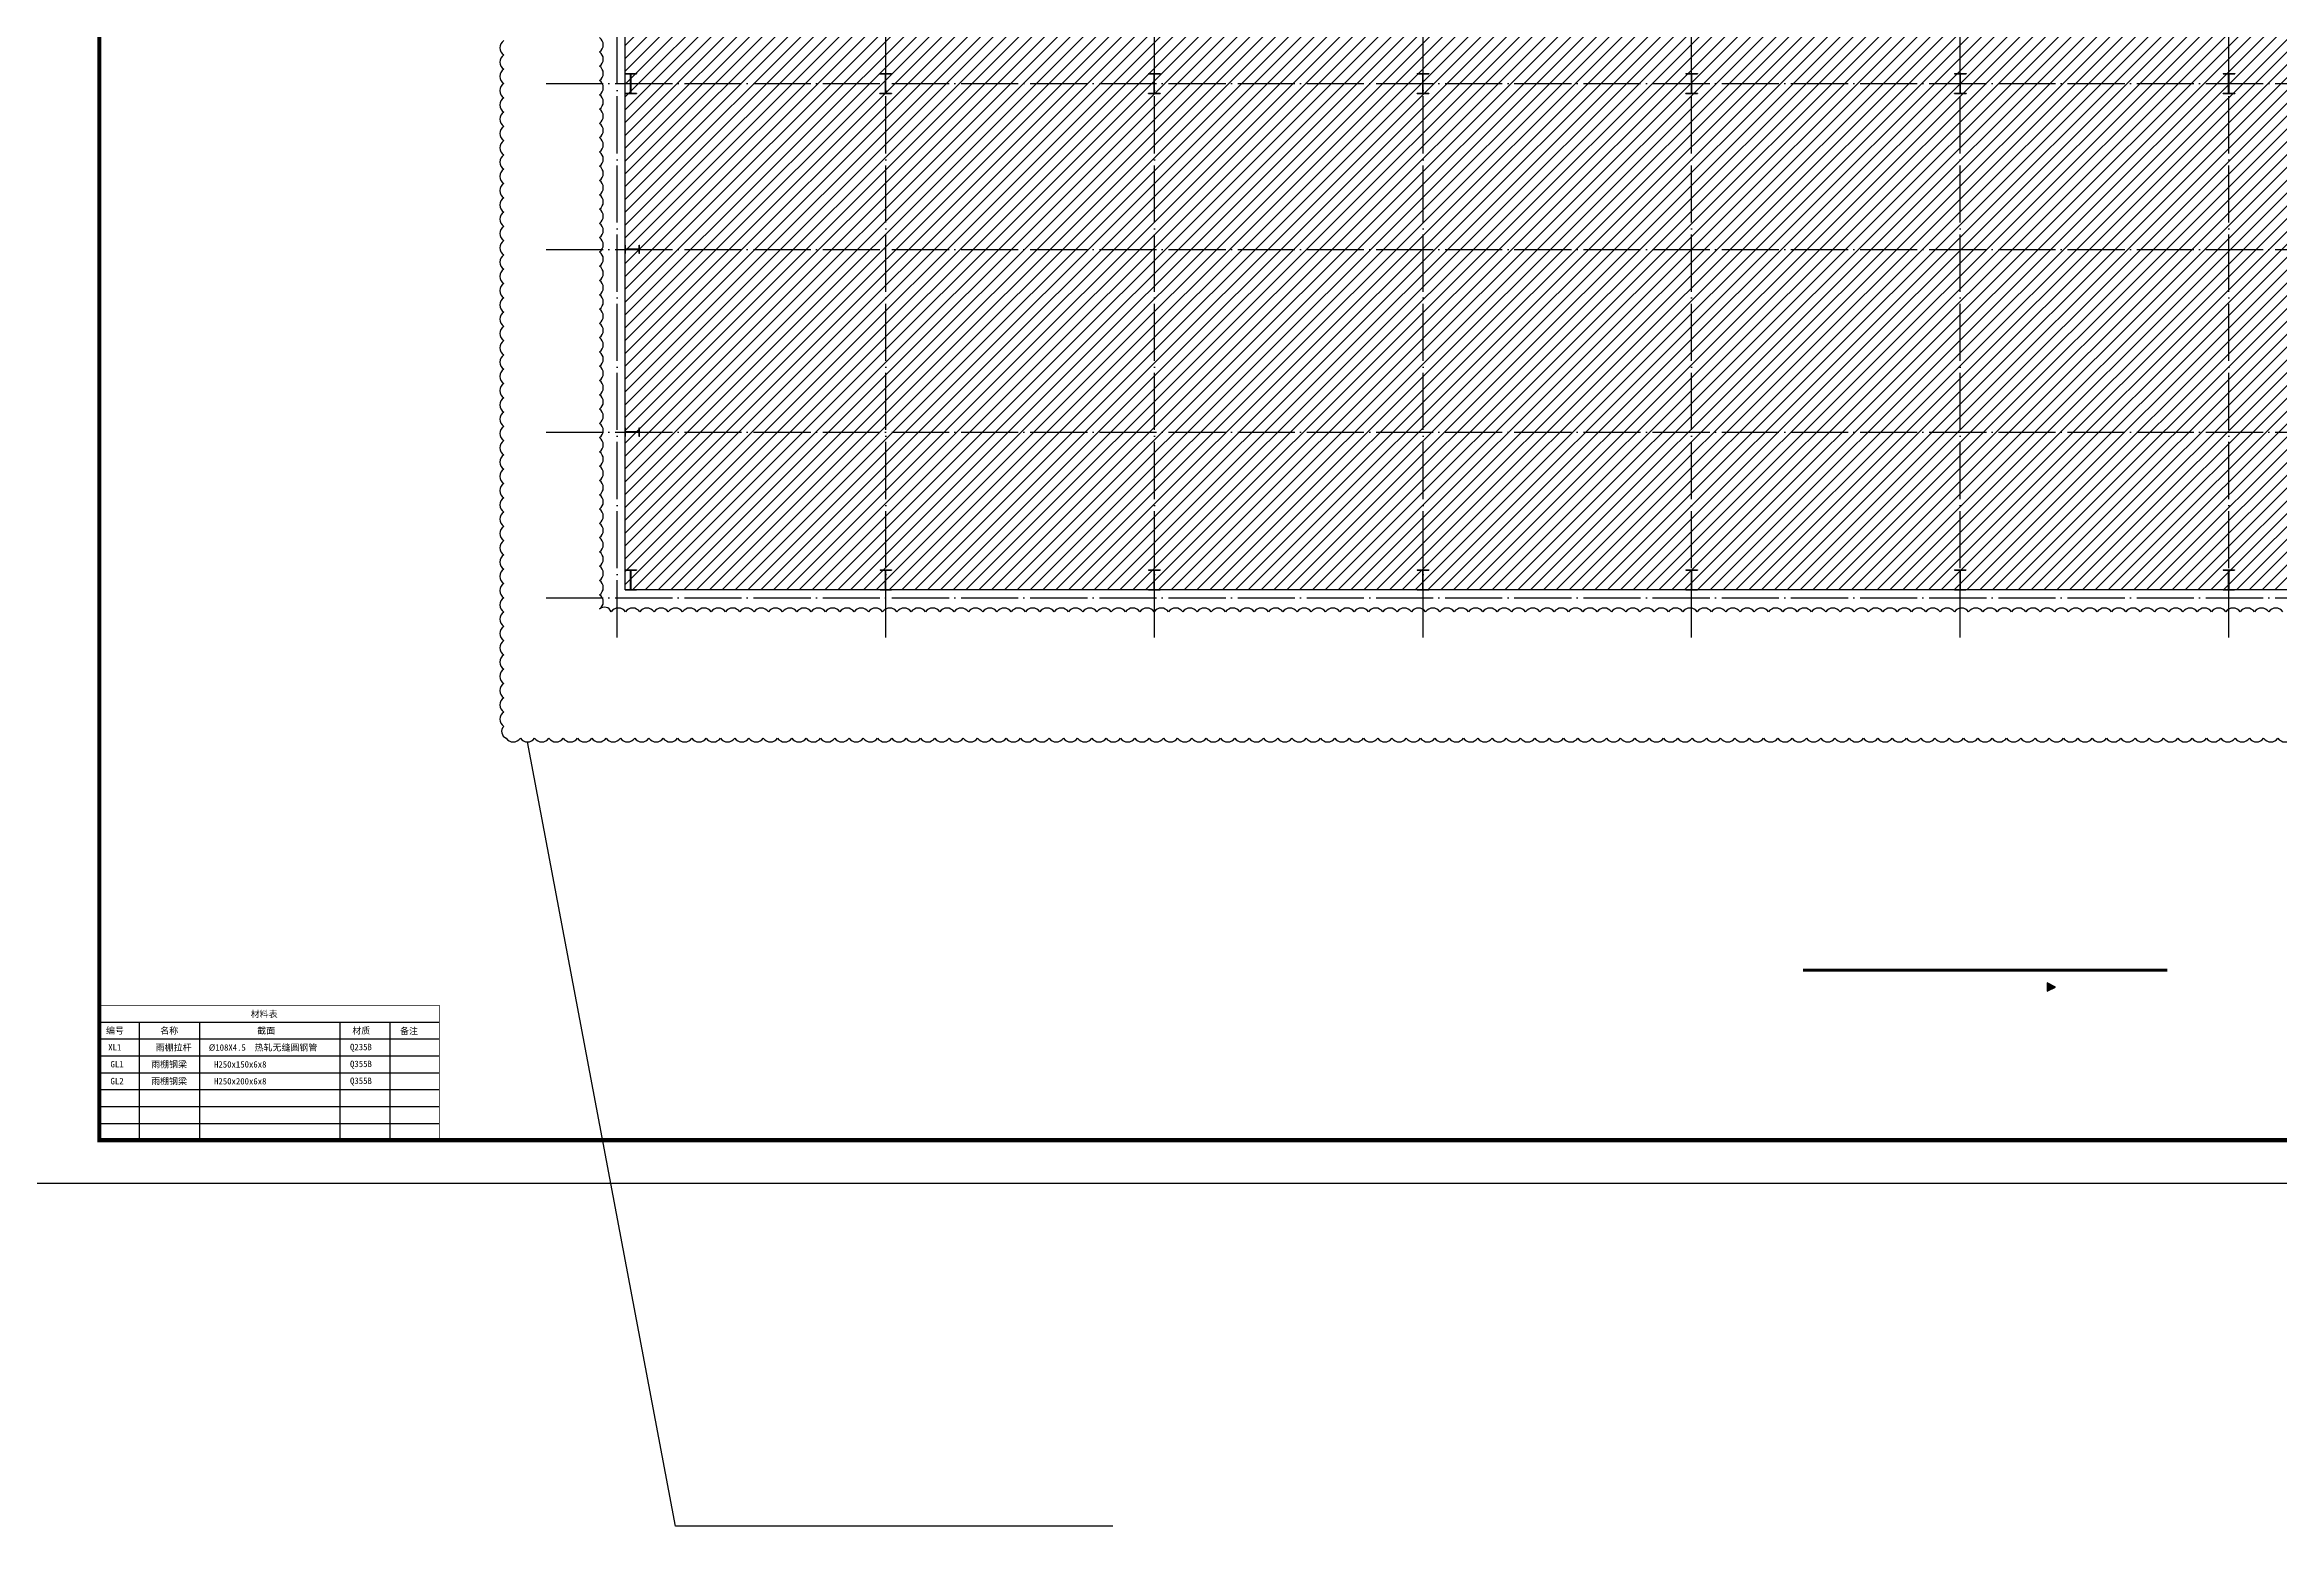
# Model space of a CAD drawing. Extents: x 95752 to 843522, y -411933 to 75567.
# Drawn here: x 447410 to 525603, y -203747 to -151887 of the extents above; entities that cross this region are included whole.
import ezdxf

# ---------------------------------------------------------------- set-up
doc = ezdxf.new("R2010")
doc.units = 0
doc.header["$LTSCALE"] = 1000
doc.header["$MEASUREMENT"] = 0
doc.linetypes.add('DOTE', pattern=[2.42, 2, -0.2, 0.02, -0.2])
for name, color, linetype in [('C-粗线', 51, 'Continuous'), ('DIM_SYMB', 3, 'Continuous'), ('DOTE', 1, 'Continuous'), ('PUB_TAB', 7, 'Continuous'), ('PUB_TITLE', 4, 'Continuous'), ('修改说明', 190, 'Continuous')]:
    doc.layers.add(name, color=color, linetype=linetype)
doc.styles.add('图框', font='SimSun.ttf')

# ---------------------------------------------------------------- blocks, each defined once
blk = doc.blocks.new('钢柱模板')
at = {"layer": 'C-粗线', "color": 6}
for p, q in [((-219552, -238633), (-219552, -238645)), ((-219552, -238633), (-219152, -238633)), ((-219552, -238633), (-219552, -238645)), ((-219552, -238633), (-219152, -238633)), ((-219552, -238645), (-219152, -238645)), ((-219552, -238645), (-219152, -238645)), ((-219361, -238653), (-219369, -238645)), ((-219361, -238653), (-219369, -238645)), ((-219361, -239321), (-219361, -238645)), ((-219361, -239321), (-219361, -238645)), ((-219343, -238653), (-219335, -238645)), ((-219343, -239321), (-219343, -238645)), ((-219343, -238653), (-219335, -238645)), ((-219343, -239321), (-219343, -238645)), ((-219152, -238633), (-219152, -238645)), ((-219152, -238633), (-219152, -238645)), ((-210637, -238633), (-210637, -238645)), ((-210637, -238633), (-210227, -238633)), ((-210637, -238633), (-210637, -238645)), ((-210637, -238633), (-210227, -238633)), ((-210637, -238645), (-210227, -238645)), ((-210637, -238645), (-210227, -238645)), ((-210441, -238653), (-210449, -238645)), ((-210441, -238653), (-210449, -238645)), ((-210441, -239321), (-210441, -238645)), ((-210441, -239321), (-210441, -238645)), ((-210423, -238653), (-210415, -238645)), ((-210423, -239321), (-210423, -238645)), ((-210423, -238653), (-210415, -238645)), ((-210423, -239321), (-210423, -238645)), ((-210227, -238633), (-210227, -238645)), ((-210227, -238633), (-210227, -238645)), ((-201237, -238633), (-201237, -238645)), ((-201237, -238633), (-200827, -238633)), ((-201237, -238633), (-201237, -238645)), ((-201237, -238633), (-200827, -238633)), ((-201237, -238645), (-200827, -238645)), ((-201237, -238645), (-200827, -238645)), ((-201041, -238653), (-201049, -238645)), ((-201041, -238653), (-201049, -238645)), ((-201041, -239321), (-201041, -238645)), ((-201041, -239321), (-201041, -238645)), ((-201023, -238653), (-201015, -238645)), ((-201023, -239321), (-201023, -238645)), ((-201023, -238653), (-201015, -238645)), ((-201023, -239321), (-201023, -238645)), ((-200827, -238633), (-200827, -238645)), ((-200827, -238633), (-200827, -238645)), ((-191837, -238633), (-191837, -238645)), ((-191837, -238633), (-191427, -238633)), ((-191837, -238633), (-191837, -238645)), ((-191837, -238633), (-191427, -238633)), ((-191837, -238645), (-191427, -238645)), ((-191837, -238645), (-191427, -238645)), ((-191641, -238653), (-191649, -238645)), ((-191641, -238653), (-191649, -238645)), ((-191641, -239321), (-191641, -238645)), ((-191641, -239321), (-191641, -238645)), ((-191623, -238653), (-191615, -238645)), ((-191623, -239321), (-191623, -238645)), ((-191623, -238653), (-191615, -238645)), ((-191623, -239321), (-191623, -238645)), ((-191427, -238633), (-191427, -238645)), ((-191427, -238633), (-191427, -238645)), ((-182437, -238633), (-182437, -238645)), ((-182437, -238633), (-182027, -238633)), ((-182437, -238633), (-182437, -238645)), ((-182437, -238633), (-182027, -238633)), ((-182437, -238645), (-182027, -238645)), ((-182437, -238645), (-182027, -238645)), ((-182241, -238653), (-182249, -238645)), ((-182241, -238653), (-182249, -238645)), ((-182241, -239321), (-182241, -238645)), ((-182241, -239321), (-182241, -238645)), ((-182223, -238653), (-182215, -238645)), ((-182223, -239321), (-182223, -238645)), ((-182223, -238653), (-182215, -238645)), ((-182223, -239321), (-182223, -238645)), ((-182027, -238633), (-182027, -238645)), ((-182027, -238633), (-182027, -238645)), ((-173037, -238633), (-173037, -238645)), ((-173037, -238633), (-172627, -238633)), ((-173037, -238633), (-173037, -238645)), ((-173037, -238633), (-172627, -238633)), ((-173037, -238645), (-172627, -238645)), ((-173037, -238645), (-172627, -238645)), ((-172841, -238653), (-172849, -238645)), ((-172841, -238653), (-172849, -238645)), ((-172841, -239321), (-172841, -238645)), ((-172841, -239321), (-172841, -238645)), ((-172823, -238653), (-172815, -238645)), ((-172823, -239321), (-172823, -238645)), ((-172823, -238653), (-172815, -238645)), ((-172823, -239321), (-172823, -238645)), ((-172627, -238633), (-172627, -238645)), ((-172627, -238633), (-172627, -238645)), ((-163637, -238633), (-163637, -238645)), ((-163637, -238633), (-163227, -238633)), ((-163637, -238633), (-163637, -238645)), ((-163637, -238633), (-163227, -238633)), ((-163637, -238645), (-163227, -238645)), ((-163637, -238645), (-163227, -238645)), ((-163441, -238653), (-163449, -238645)), ((-163441, -238653), (-163449, -238645)), ((-163441, -239321), (-163441, -238645)), ((-163441, -239321), (-163441, -238645)), ((-163423, -238653), (-163415, -238645)), ((-163423, -239321), (-163423, -238645)), ((-163423, -238653), (-163415, -238645)), ((-163423, -239321), (-163423, -238645)), ((-163227, -238633), (-163227, -238645)), ((-163227, -238633), (-163227, -238645)), ((-219552, -239333), (-219552, -239321)), ((-219552, -239321), (-219152, -239321)), ((-219552, -239333), (-219552, -239321)), ((-219552, -239321), (-219152, -239321)), ((-219552, -239333), (-219152, -239333)), ((-219552, -239333), (-219152, -239333)), ((-219361, -239313), (-219369, -239321)), ((-219361, -239313), (-219369, -239321)), ((-219343, -239313), (-219335, -239321)), ((-219343, -239313), (-219335, -239321)), ((-219152, -239321), (-219152, -239333)), ((-219152, -239321), (-219152, -239333)), ((-210637, -239333), (-210637, -239321)), ((-210637, -239321), (-210227, -239321)), ((-210637, -239333), (-210637, -239321)), ((-210637, -239321), (-210227, -239321)), ((-210637, -239333), (-210227, -239333)), ((-210637, -239333), (-210227, -239333)), ((-210441, -239313), (-210449, -239321)), ((-210441, -239313), (-210449, -239321)), ((-210423, -239313), (-210415, -239321)), ((-210423, -239313), (-210415, -239321)), ((-210227, -239321), (-210227, -239333)), ((-210227, -239321), (-210227, -239333)), ((-201237, -239333), (-201237, -239321)), ((-201237, -239321), (-200827, -239321)), ((-201237, -239333), (-201237, -239321)), ((-201237, -239321), (-200827, -239321)), ((-201237, -239333), (-200827, -239333)), ((-201237, -239333), (-200827, -239333)), ((-201041, -239313), (-201049, -239321)), ((-201041, -239313), (-201049, -239321)), ((-201023, -239313), (-201015, -239321)), ((-201023, -239313), (-201015, -239321)), ((-200827, -239321), (-200827, -239333)), ((-200827, -239321), (-200827, -239333)), ((-191837, -239333), (-191837, -239321)), ((-191837, -239321), (-191427, -239321)), ((-191837, -239333), (-191837, -239321)), ((-191837, -239321), (-191427, -239321)), ((-191837, -239333), (-191427, -239333)), ((-191837, -239333), (-191427, -239333)), ((-191641, -239313), (-191649, -239321)), ((-191641, -239313), (-191649, -239321)), ((-191623, -239313), (-191615, -239321)), ((-191623, -239313), (-191615, -239321)), ((-191427, -239321), (-191427, -239333)), ((-191427, -239321), (-191427, -239333)), ((-182437, -239333), (-182437, -239321)), ((-182437, -239321), (-182027, -239321)), ((-182437, -239333), (-182437, -239321)), ((-182437, -239321), (-182027, -239321)), ((-182437, -239333), (-182027, -239333)), ((-182437, -239333), (-182027, -239333)), ((-182241, -239313), (-182249, -239321)), ((-182241, -239313), (-182249, -239321)), ((-182223, -239313), (-182215, -239321)), ((-182223, -239313), (-182215, -239321)), ((-182027, -239321), (-182027, -239333)), ((-182027, -239321), (-182027, -239333)), ((-173037, -239333), (-173037, -239321)), ((-173037, -239321), (-172627, -239321)), ((-173037, -239333), (-173037, -239321)), ((-173037, -239321), (-172627, -239321)), ((-173037, -239333), (-172627, -239333)), ((-173037, -239333), (-172627, -239333)), ((-172841, -239313), (-172849, -239321)), ((-172841, -239313), (-172849, -239321)), ((-172823, -239313), (-172815, -239321)), ((-172823, -239313), (-172815, -239321)), ((-172627, -239321), (-172627, -239333)), ((-172627, -239321), (-172627, -239333)), ((-163637, -239333), (-163637, -239321)), ((-163637, -239321), (-163227, -239321)), ((-163637, -239333), (-163637, -239321)), ((-163637, -239321), (-163227, -239321)), ((-163637, -239333), (-163227, -239333)), ((-163637, -239333), (-163227, -239333)), ((-163441, -239313), (-163449, -239321)), ((-163441, -239313), (-163449, -239321)), ((-163423, -239313), (-163415, -239321)), ((-163423, -239313), (-163415, -239321)), ((-163227, -239321), (-163227, -239333)), ((-163227, -239321), (-163227, -239333)), ((-219552, -244633), (-219540, -244633)), ((-219552, -244933), (-219552, -244633)), ((-219552, -244633), (-219540, -244633)), ((-219552, -244933), (-219552, -244633)), ((-219552, -244633), (-219540, -244633)), ((-219552, -244933), (-219552, -244633)), ((-219552, -244633), (-219540, -244633)), ((-219552, -244933), (-219552, -244633)), ((-219540, -244933), (-219540, -244633)), ((-219540, -244933), (-219540, -244633)), ((-219540, -244933), (-219540, -244633)), ((-219540, -244933), (-219540, -244633)), ((-219064, -244633), (-219052, -244633)), ((-219064, -244933), (-219064, -244633)), ((-219064, -244633), (-219052, -244633)), ((-219064, -244933), (-219064, -244633)), ((-219064, -244633), (-219052, -244633)), ((-219064, -244933), (-219064, -244633)), ((-219064, -244633), (-219052, -244633)), ((-219064, -244933), (-219064, -244633)), ((-219052, -244933), (-219052, -244633)), ((-219052, -244933), (-219052, -244633)), ((-219052, -244933), (-219052, -244633)), ((-219052, -244933), (-219052, -244633)), ((-219552, -244933), (-219540, -244933)), ((-219552, -244933), (-219540, -244933)), ((-219552, -244933), (-219540, -244933)), ((-219552, -244933), (-219540, -244933)), ((-219532, -244774), (-219540, -244766)), ((-219532, -244774), (-219540, -244766)), ((-219532, -244774), (-219540, -244766)), ((-219532, -244774), (-219540, -244766)), ((-219064, -244774), (-219540, -244774)), ((-219064, -244774), (-219540, -244774)), ((-219064, -244774), (-219540, -244774)), ((-219064, -244774), (-219540, -244774)), ((-219532, -244792), (-219540, -244800)), ((-219064, -244792), (-219540, -244792)), ((-219532, -244792), (-219540, -244800)), ((-219064, -244792), (-219540, -244792)), ((-219532, -244792), (-219540, -244800)), ((-219064, -244792), (-219540, -244792)), ((-219532, -244792), (-219540, -244800)), ((-219064, -244792), (-219540, -244792)), ((-219072, -244774), (-219064, -244766)), ((-219072, -244774), (-219064, -244766)), ((-219072, -244774), (-219064, -244766)), ((-219072, -244774), (-219064, -244766)), ((-219072, -244792), (-219064, -244800)), ((-219072, -244792), (-219064, -244800)), ((-219072, -244792), (-219064, -244800)), ((-219072, -244792), (-219064, -244800)), ((-219052, -244933), (-219064, -244933)), ((-219052, -244933), (-219064, -244933)), ((-219052, -244933), (-219064, -244933)), ((-219052, -244933), (-219064, -244933)), ((-219552, -251033), (-219540, -251033)), ((-219552, -251333), (-219552, -251033)), ((-219552, -251033), (-219540, -251033)), ((-219552, -251333), (-219552, -251033)), ((-219552, -251033), (-219540, -251033)), ((-219552, -251333), (-219552, -251033)), ((-219552, -251033), (-219540, -251033)), ((-219552, -251333), (-219552, -251033)), ((-219552, -251333), (-219540, -251333)), ((-219552, -251333), (-219540, -251333)), ((-219552, -251333), (-219540, -251333)), ((-219552, -251333), (-219540, -251333)), ((-219540, -251333), (-219540, -251033)), ((-219540, -251333), (-219540, -251033)), ((-219540, -251333), (-219540, -251033)), ((-219540, -251333), (-219540, -251033)), ((-219532, -251174), (-219540, -251166)), ((-219532, -251174), (-219540, -251166)), ((-219532, -251174), (-219540, -251166)), ((-219532, -251174), (-219540, -251166)), ((-219064, -251174), (-219540, -251174)), ((-219064, -251174), (-219540, -251174)), ((-219064, -251174), (-219540, -251174)), ((-219064, -251174), (-219540, -251174)), ((-219532, -251192), (-219540, -251200)), ((-219064, -251192), (-219540, -251192)), ((-219532, -251192), (-219540, -251200)), ((-219064, -251192), (-219540, -251192)), ((-219532, -251192), (-219540, -251200)), ((-219064, -251192), (-219540, -251192)), ((-219532, -251192), (-219540, -251200)), ((-219064, -251192), (-219540, -251192)), ((-219072, -251174), (-219064, -251166)), ((-219072, -251174), (-219064, -251166)), ((-219072, -251174), (-219064, -251166)), ((-219072, -251174), (-219064, -251166)), ((-219072, -251192), (-219064, -251200)), ((-219072, -251192), (-219064, -251200)), ((-219072, -251192), (-219064, -251200)), ((-219072, -251192), (-219064, -251200)), ((-219064, -251033), (-219052, -251033)), ((-219064, -251333), (-219064, -251033)), ((-219064, -251033), (-219052, -251033)), ((-219064, -251333), (-219064, -251033)), ((-219064, -251033), (-219052, -251033)), ((-219064, -251333), (-219064, -251033)), ((-219064, -251033), (-219052, -251033)), ((-219064, -251333), (-219064, -251033)), ((-219052, -251333), (-219064, -251333)), ((-219052, -251333), (-219064, -251333)), ((-219052, -251333), (-219064, -251333)), ((-219052, -251333), (-219064, -251333)), ((-219052, -251333), (-219052, -251033)), ((-219052, -251333), (-219052, -251033)), ((-219052, -251333), (-219052, -251033)), ((-219052, -251333), (-219052, -251033)), ((-219552, -256003), (-219552, -256015)), ((-219552, -256003), (-219152, -256003)), ((-219552, -256003), (-219552, -256015)), ((-219552, -256003), (-219152, -256003)), ((-219552, -256015), (-219152, -256015)), ((-219552, -256015), (-219152, -256015)), ((-219361, -256023), (-219369, -256015)), ((-219361, -256023), (-219369, -256015)), ((-219361, -256691), (-219361, -256015)), ((-219361, -256691), (-219361, -256015)), ((-219343, -256023), (-219335, -256015)), ((-219343, -256691), (-219343, -256015)), ((-219343, -256023), (-219335, -256015)), ((-219343, -256691), (-219343, -256015)), ((-219152, -256003), (-219152, -256015)), ((-219152, -256003), (-219152, -256015)), ((-210632, -256003), (-210632, -256015)), ((-210632, -256003), (-210232, -256003)), ((-210632, -256003), (-210632, -256015)), ((-210632, -256003), (-210232, -256003)), ((-210632, -256015), (-210232, -256015)), ((-210632, -256015), (-210232, -256015)), ((-210441, -256023), (-210449, -256015)), ((-210441, -256023), (-210449, -256015)), ((-210441, -256691), (-210441, -256015)), ((-210441, -256691), (-210441, -256015)), ((-210423, -256023), (-210415, -256015)), ((-210423, -256691), (-210423, -256015)), ((-210423, -256023), (-210415, -256015)), ((-210423, -256691), (-210423, -256015)), ((-210232, -256003), (-210232, -256015)), ((-210232, -256003), (-210232, -256015)), ((-201232, -256003), (-201232, -256015)), ((-201232, -256003), (-200832, -256003)), ((-201232, -256003), (-201232, -256015)), ((-201232, -256003), (-200832, -256003)), ((-201232, -256015), (-200832, -256015)), ((-201232, -256015), (-200832, -256015)), ((-201041, -256023), (-201049, -256015)), ((-201041, -256023), (-201049, -256015)), ((-201041, -256691), (-201041, -256015)), ((-201041, -256691), (-201041, -256015)), ((-201023, -256023), (-201015, -256015)), ((-201023, -256691), (-201023, -256015)), ((-201023, -256023), (-201015, -256015)), ((-201023, -256691), (-201023, -256015)), ((-200832, -256003), (-200832, -256015)), ((-200832, -256003), (-200832, -256015)), ((-191832, -256003), (-191832, -256015)), ((-191832, -256003), (-191432, -256003)), ((-191832, -256003), (-191832, -256015)), ((-191832, -256003), (-191432, -256003)), ((-191832, -256015), (-191432, -256015)), ((-191832, -256015), (-191432, -256015)), ((-191641, -256023), (-191649, -256015)), ((-191641, -256023), (-191649, -256015)), ((-191641, -256691), (-191641, -256015)), ((-191641, -256691), (-191641, -256015)), ((-191623, -256023), (-191615, -256015)), ((-191623, -256691), (-191623, -256015)), ((-191623, -256023), (-191615, -256015)), ((-191623, -256691), (-191623, -256015)), ((-191432, -256003), (-191432, -256015)), ((-191432, -256003), (-191432, -256015)), ((-182432, -256003), (-182432, -256015)), ((-182432, -256003), (-182032, -256003)), ((-182432, -256003), (-182432, -256015)), ((-182432, -256003), (-182032, -256003)), ((-182432, -256015), (-182032, -256015)), ((-182432, -256015), (-182032, -256015)), ((-182241, -256023), (-182249, -256015)), ((-182241, -256023), (-182249, -256015)), ((-182241, -256691), (-182241, -256015)), ((-182241, -256691), (-182241, -256015)), ((-182223, -256023), (-182215, -256015)), ((-182223, -256691), (-182223, -256015)), ((-182223, -256023), (-182215, -256015)), ((-182223, -256691), (-182223, -256015)), ((-182032, -256003), (-182032, -256015)), ((-182032, -256003), (-182032, -256015)), ((-173032, -256003), (-173032, -256015)), ((-173032, -256003), (-172632, -256003)), ((-173032, -256003), (-173032, -256015)), ((-173032, -256003), (-172632, -256003)), ((-173032, -256015), (-172632, -256015)), ((-173032, -256015), (-172632, -256015)), ((-172841, -256023), (-172849, -256015)), ((-172841, -256023), (-172849, -256015)), ((-172841, -256691), (-172841, -256015)), ((-172841, -256691), (-172841, -256015)), ((-172823, -256023), (-172815, -256015)), ((-172823, -256691), (-172823, -256015)), ((-172823, -256023), (-172815, -256015)), ((-172823, -256691), (-172823, -256015)), ((-172632, -256003), (-172632, -256015)), ((-172632, -256003), (-172632, -256015)), ((-163632, -256003), (-163632, -256015)), ((-163632, -256003), (-163232, -256003)), ((-163632, -256003), (-163632, -256015)), ((-163632, -256003), (-163232, -256003)), ((-163632, -256015), (-163232, -256015)), ((-163632, -256015), (-163232, -256015)), ((-163441, -256023), (-163449, -256015)), ((-163441, -256023), (-163449, -256015)), ((-163441, -256691), (-163441, -256015)), ((-163441, -256691), (-163441, -256015)), ((-163423, -256023), (-163415, -256015)), ((-163423, -256691), (-163423, -256015)), ((-163423, -256023), (-163415, -256015)), ((-163423, -256691), (-163423, -256015)), ((-163232, -256003), (-163232, -256015)), ((-163232, -256003), (-163232, -256015)), ((-219552, -256703), (-219552, -256691)), ((-219552, -256691), (-219152, -256691)), ((-219552, -256703), (-219552, -256691)), ((-219552, -256691), (-219152, -256691)), ((-219552, -256703), (-219152, -256703)), ((-219552, -256703), (-219152, -256703)), ((-219361, -256683), (-219369, -256691)), ((-219361, -256683), (-219369, -256691)), ((-219343, -256683), (-219335, -256691)), ((-219343, -256683), (-219335, -256691)), ((-219152, -256691), (-219152, -256703)), ((-219152, -256691), (-219152, -256703)), ((-210632, -256703), (-210632, -256691)), ((-210632, -256691), (-210232, -256691)), ((-210632, -256703), (-210632, -256691)), ((-210632, -256691), (-210232, -256691)), ((-210632, -256703), (-210232, -256703)), ((-210632, -256703), (-210232, -256703)), ((-210441, -256683), (-210449, -256691)), ((-210441, -256683), (-210449, -256691)), ((-210423, -256683), (-210415, -256691)), ((-210423, -256683), (-210415, -256691)), ((-210232, -256691), (-210232, -256703)), ((-210232, -256691), (-210232, -256703)), ((-201232, -256703), (-201232, -256691)), ((-201232, -256691), (-200832, -256691)), ((-201232, -256703), (-201232, -256691)), ((-201232, -256691), (-200832, -256691)), ((-201232, -256703), (-200832, -256703)), ((-201232, -256703), (-200832, -256703)), ((-201041, -256683), (-201049, -256691)), ((-201041, -256683), (-201049, -256691)), ((-201023, -256683), (-201015, -256691)), ((-201023, -256683), (-201015, -256691)), ((-200832, -256691), (-200832, -256703)), ((-200832, -256691), (-200832, -256703)), ((-191832, -256703), (-191832, -256691)), ((-191832, -256691), (-191432, -256691)), ((-191832, -256703), (-191832, -256691)), ((-191832, -256691), (-191432, -256691)), ((-191832, -256703), (-191432, -256703)), ((-191832, -256703), (-191432, -256703)), ((-191641, -256683), (-191649, -256691)), ((-191641, -256683), (-191649, -256691)), ((-191623, -256683), (-191615, -256691)), ((-191623, -256683), (-191615, -256691)), ((-191432, -256691), (-191432, -256703)), ((-191432, -256691), (-191432, -256703)), ((-182432, -256703), (-182432, -256691)), ((-182432, -256691), (-182032, -256691)), ((-182432, -256703), (-182432, -256691)), ((-182432, -256691), (-182032, -256691)), ((-182432, -256703), (-182032, -256703)), ((-182432, -256703), (-182032, -256703)), ((-182241, -256683), (-182249, -256691)), ((-182241, -256683), (-182249, -256691)), ((-182223, -256683), (-182215, -256691)), ((-182223, -256683), (-182215, -256691)), ((-182032, -256691), (-182032, -256703)), ((-182032, -256691), (-182032, -256703)), ((-173032, -256703), (-173032, -256691)), ((-173032, -256691), (-172632, -256691)), ((-173032, -256703), (-173032, -256691)), ((-173032, -256691), (-172632, -256691)), ((-173032, -256703), (-172632, -256703)), ((-173032, -256703), (-172632, -256703)), ((-172841, -256683), (-172849, -256691)), ((-172841, -256683), (-172849, -256691)), ((-172823, -256683), (-172815, -256691)), ((-172823, -256683), (-172815, -256691)), ((-172632, -256691), (-172632, -256703)), ((-172632, -256691), (-172632, -256703)), ((-163632, -256703), (-163632, -256691)), ((-163632, -256691), (-163232, -256691)), ((-163632, -256703), (-163632, -256691)), ((-163632, -256691), (-163232, -256691)), ((-163632, -256703), (-163232, -256703)), ((-163632, -256703), (-163232, -256703)), ((-163441, -256683), (-163449, -256691)), ((-163441, -256683), (-163449, -256691)), ((-163423, -256683), (-163415, -256691)), ((-163423, -256683), (-163415, -256691)), ((-163232, -256691), (-163232, -256703)), ((-163232, -256691), (-163232, -256703))]:
    blk.add_line(p, q, dxfattribs=at)
blk = doc.blocks.new('yu2')
blk.add_hatch(color=256).paths.add_polyline_path([(1654208, -253761), (1654258, -253861), (1654308, -253761)])
blk.add_lwpolyline([(1654208, -253761), (1654258, -253861), (1654308, -253761)], close=True)
blk = doc.blocks.new('sss8j21')
at = {"layer": 'DOTE', "linetype": 'DOTE'}
for p, q in [((467440, -172632), (467440, -116351)), ((476840, -172632), (476840, -116351)), ((486240, -172632), (486240, -116351)), ((495640, -172632), (495640, -116351)), ((505040, -172632), (505040, -116351)), ((514440, -172632), (514440, -116351)), ((523840, -172632), (523840, -116351)), ((464955, -153251), (566340, -153251)), ((464955, -159051), (566340, -159051)), ((464955, -165451), (566340, -165451)), ((464955, -171251), (566340, -171251))]:
    blk.add_line(p, q, dxfattribs=at)

msp = doc.modelspace()

# ---------------------------------------------------------------- hatches: boundary and pattern name
h = msp.add_hatch()
h.set_pattern_fill('ANSI31', color=251, scale=200, style=0)
h.set_pattern_definition([(45, (0, 0), (-224.5064, 224.5064), [])])
h.paths.add_polyline_path([(467720.2, -117531.2), (561160.2, -117531.2), (561160.2, -170971.2), (467720.2, -170971.2)])

# ---------------------------------------------------------------- linework, layer by layer
at = {"color": 251}
msp.add_lwpolyline([(467720.2, -117531.2), (561160.2, -117531.2), (561160.2, -170971.2), (467720.2, -170971.2)], close=True, dxfattribs=at)
at = {"layer": 'DIM_SYMB', "const_width": 105}
msp.add_lwpolyline([(508934.4, -184275), (521681.1, -184275)], dxfattribs=at)
at = {"layer": 'PUB_TAB', "const_width": 25.3}
msp.add_lwpolyline([(449322.7, -190233), (461218, -190233), (461218, -185507.7), (449322.7, -185507.7)], close=True, dxfattribs=at)
at = {"layer": 'PUB_TAB'}
for points in [[(449322.7, -186098.4), (461218, -186098.4)], [(450717.3, -186098.4), (450717.3, -190233)], [(452826.8, -186098.4), (452826.8, -190233)], [(457733.8, -186098.4), (457733.8, -190233)], [(459486.2, -186098.4), (459486.2, -190233)], [(449322.7, -186689.1), (461218, -186689.1)], [(449322.7, -187279.7), (461218, -187279.7)], [(449322.7, -187870.4), (461218, -187870.4)], [(449322.7, -187870.4), (461218, -187870.4)], [(449322.7, -188461), (461218, -188461)], [(449322.7, -189051.7), (461218, -189051.7)], [(449322.7, -189642.3), (461218, -189642.3)]]:
    msp.add_lwpolyline(points, dxfattribs=at)
at = {"layer": 'PUB_TITLE'}
msp.add_lwpolyline([(445572.7, -191733), (603222.7, -191733), (603222.7, -102633), (445572.7, -102633)], close=True, dxfattribs=at)
at = {"layer": 'PUB_TITLE', "const_width": 150}
msp.add_lwpolyline([(449322.7, -190233), (601722.7, -190233), (601722.7, -104133), (449322.7, -104133)], close=True, dxfattribs=at)
at = {"layer": '修改说明'}
for points in [[(525732, -171735.4, 0.5206), (525232, -171735.4, 0.5206), (524732, -171735.4, 0.5206), (524232, -171735.4, 0.5206), (523732, -171735.4, 0.5206), (523232, -171735.4, 0.5206), (522732, -171735.4, 0.5206), (522232, -171735.4, 0.5206), (521732, -171735.4, 0.5206), (521232, -171735.4, 0.5206), (520732, -171735.4, 0.5206), (520232, -171735.4, 0.5206), (519732, -171735.4, 0.5206), (519232, -171735.4, 0.5206), (518732, -171735.4, 0.5206), (518232, -171735.4, 0.5206), (517732, -171735.4, 0.5206), (517232, -171735.4, 0.5206), (516732, -171735.4, 0.5206), (516232, -171735.4, 0.5206), (515732, -171735.4, 0.5206), (515232, -171735.4, 0.5206), (514732, -171735.4, 0.5206), (514232, -171735.4, 0.5206), (513732, -171735.4, 0.5206), (513232, -171735.4, 0.5206), (512732, -171735.4, 0.5206), (512232, -171735.4, 0.5206), (511732, -171735.4, 0.5206), (511232, -171735.4, 0.5206), (510732, -171735.4, 0.5206), (510232, -171735.4, 0.5206), (509732, -171735.4, 0.5206), (509232, -171735.4, 0.5206), (508732, -171735.4, 0.5206), (508232, -171735.4, 0.5206), (507732, -171735.4, 0.5206), (507232, -171735.4, 0.5206), (506732, -171735.4, 0.5206), (506232, -171735.4, 0.5206), (505732, -171735.4, 0.5206), (505232, -171735.4, 0.5206), (504732, -171735.4, 0.5206), (504232, -171735.4, 0.5206), (503732, -171735.4, 0.5206), (503232, -171735.4, 0.5206), (502732, -171735.4, 0.5206), (502232, -171735.4, 0.5206), (501732, -171735.4, 0.5206), (501232, -171735.4, 0.5206), (500732, -171735.4, 0.5206), (500232, -171735.4, 0.5206), (499732, -171735.4, 0.5206), (499232, -171735.4, 0.5206), (498732, -171735.4, 0.5206), (498232, -171735.4, 0.5206), (497732, -171735.4, 0.5206), (497232, -171735.4, 0.5206), (496732, -171735.4, 0.5206), (496232, -171735.4, 0.5206), (495732, -171735.4, 0.5206), (495232, -171735.4, 0.5206), (494732, -171735.4, 0.5206), (494232, -171735.4, 0.5206), (493732, -171735.4, 0.5206), (493232, -171735.4, 0.5206), (492732, -171735.4, 0.5206), (492232, -171735.4, 0.5206), (491732, -171735.4, 0.5206), (491232, -171735.4, 0.5206), (490732, -171735.4, 0.5206), (490232, -171735.4, 0.5206), (489732, -171735.4, 0.5206), (489232, -171735.4, 0.5206), (488732, -171735.4, 0.5206), (488232, -171735.4, 0.5206), (487732, -171735.4, 0.5206), (487232, -171735.4, 0.5206), (486732, -171735.4, 0.5206), (486232, -171735.4, 0.5206), (485732, -171735.4, 0.5206), (485232, -171735.4, 0.5206), (484732, -171735.4, 0.5206), (484232, -171735.4, 0.5206), (483732, -171735.4, 0.5206), (483232, -171735.4, 0.5206), (482732, -171735.4, 0.5206), (482232, -171735.4, 0.5206), (481732, -171735.4, 0.5206), (481232, -171735.4, 0.5206), (480732, -171735.4, 0.5206), (480232, -171735.4, 0.5206), (479732, -171735.4, 0.5206), (479232, -171735.4, 0.5206), (478732, -171735.4, 0.5206), (478232, -171735.4, 0.5206), (477732, -171735.4, 0.5206), (477232, -171735.4, 0.5206), (476732, -171735.4, 0.5206), (476232, -171735.4, 0.5206), (475732, -171735.4, 0.5206), (475232, -171735.4, 0.5206), (474732, -171735.4, 0.5206), (474232, -171735.4, 0.5206), (473732, -171735.4, 0.5206), (473232, -171735.4, 0.5206), (472732, -171735.4, 0.5206), (472232, -171735.4, 0.5206), (471732, -171735.4, 0.5206), (471232, -171735.4, 0.5206), (470732, -171735.4, 0.5206), (470232, -171735.4, 0.5206), (469732, -171735.4, 0.5206), (469232, -171735.4, 0.5206), (468732, -171735.4, 0.5206), (468232, -171735.4, 0.5206), (467732, -171735.4, 0.5206), (467232, -171735.4, 0.5206), (466826.1, -171641.2, 0.5206), (466826.1, -171141.2, 0.5206), (466826.1, -170641.2, 0.5206), (466826.1, -170141.2, 0.5206), (466826.1, -169641.2, 0.5206), (466826.1, -169141.2, 0.5206), (466826.1, -168641.2, 0.5206), (466826.1, -168141.2, 0.5206), (466826.1, -167641.2, 0.5206), (466826.1, -167141.2, 0.5206), (466826.1, -166641.2, 0.5206), (466826.1, -166141.2, 0.5206), (466826.1, -165641.2, 0.5206), (466826.1, -165141.2, 0.5206), (466826.1, -164641.2, 0.5206), (466826.1, -164141.2, 0.5206), (466826.1, -163641.2, 0.5206), (466826.1, -163141.2, 0.5206), (466826.1, -162641.2, 0.5206), (466826.1, -162141.2, 0.5206), (466826.1, -161641.2, 0.5206), (466826.1, -161141.2, 0.5206), (466826.1, -160641.2, 0.5206), (466826.1, -160141.2, 0.5206), (466826.1, -159641.2, 0.5206), (466826.1, -159141.2, 0.5206), (466826.1, -158641.2, 0.5206), (466826.1, -158141.2, 0.5206), (466826.1, -157641.2, 0.5206), (466826.1, -157141.2, 0.5206), (466826.1, -156641.2, 0.5206), (466826.1, -156141.2, 0.5206), (466826.1, -155641.2, 0.5206), (466826.1, -155141.2, 0.5206), (466826.1, -154641.2, 0.5206), (466826.1, -154141.2, 0.5206), (466826.1, -153641.2, 0.5206), (466826.1, -153141.2, 0.5206), (466826.1, -152641.2, 0.5206), (466826.1, -152141.2, 0.5206), (466826.1, -151641.2, 0.5206)], [(463471, -151746.3, 0.5206), (463471, -152246.3, 0.5206), (463471, -152746.3, 0.5206), (463471, -153246.3, 0.5206), (463471, -153746.3, 0.5206), (463471, -154246.3, 0.5206), (463471, -154746.3, 0.5206), (463471, -155246.3, 0.5206), (463471, -155746.3, 0.5206), (463471, -156246.3, 0.5206), (463471, -156746.3, 0.5206), (463471, -157246.3, 0.5206), (463471, -157746.3, 0.5206), (463471, -158246.3, 0.5206), (463471, -158746.3, 0.5206), (463471, -159246.3, 0.5206), (463471, -159746.3, 0.5206), (463471, -160246.3, 0.5206), (463471, -160746.3, 0.5206), (463471, -161246.3, 0.5206), (463471, -161746.3, 0.5206), (463471, -162246.3, 0.5206), (463471, -162746.3, 0.5206), (463471, -163246.3, 0.5206), (463471, -163746.3, 0.5206), (463471, -164246.3, 0.5206), (463471, -164746.3, 0.5206), (463471, -165246.3, 0.5206), (463471, -165746.3, 0.5206), (463471, -166246.3, 0.5206), (463471, -166746.3, 0.5206), (463471, -167246.3, 0.5206), (463471, -167746.3, 0.5206), (463471, -168246.3, 0.5206), (463471, -168746.3, 0.5206), (463471, -169246.3, 0.5206), (463471, -169746.3, 0.5206), (463471, -170246.3, 0.5206), (463471, -170746.3, 0.5206), (463471, -171246.3, 0.5206), (463471, -171746.3, 0.5206), (463471, -172246.3, 0.5206), (463471, -172746.3, 0.5206), (463471, -173246.3, 0.5206), (463471, -173746.3, 0.5206), (463471, -174246.3, 0.5206), (463471, -174746.3, 0.5206), (463471, -175246.3, 0.5206), (463471, -175746.3, 0.5206), (463554.8, -176162.5, 0.5206), (464054.8, -176162.5, 0.5206), (464554.8, -176162.5, 0.5206), (465054.8, -176162.5, 0.5206), (465554.8, -176162.5, 0.5206), (466054.8, -176162.5, 0.5206), (466554.8, -176162.5, 0.5206), (467054.8, -176162.5, 0.5206), (467554.8, -176162.5, 0.5206), (468054.8, -176162.5, 0.5206), (468554.8, -176162.5, 0.5206), (469054.8, -176162.5, 0.5206), (469554.8, -176162.5, 0.5206), (470054.8, -176162.5, 0.5206), (470554.8, -176162.5, 0.5206), (471054.8, -176162.5, 0.5206), (471554.8, -176162.5, 0.5206), (472054.8, -176162.5, 0.5206), (472554.8, -176162.5, 0.5206), (473054.8, -176162.5, 0.5206), (473554.8, -176162.5, 0.5206), (474054.8, -176162.5, 0.5206), (474554.8, -176162.5, 0.5206), (475054.8, -176162.5, 0.5206), (475554.8, -176162.5, 0.5206), (476054.8, -176162.5, 0.5206), (476554.8, -176162.5, 0.5206), (477054.8, -176162.5, 0.5206), (477554.8, -176162.5, 0.5206), (478054.8, -176162.5, 0.5206), (478554.8, -176162.5, 0.5206), (479054.8, -176162.5, 0.5206), (479554.8, -176162.5, 0.5206), (480054.8, -176162.5, 0.5206), (480554.8, -176162.5, 0.5206), (481054.8, -176162.5, 0.5206), (481554.8, -176162.5, 0.5206), (482054.8, -176162.5, 0.5206), (482554.8, -176162.5, 0.5206), (483054.8, -176162.5, 0.5206), (483554.8, -176162.5, 0.5206), (484054.8, -176162.5, 0.5206), (484554.8, -176162.5, 0.5206), (485054.8, -176162.5, 0.5206), (485554.8, -176162.5, 0.5206), (486054.8, -176162.5, 0.5206), (486554.8, -176162.5, 0.5206), (487054.8, -176162.5, 0.5206), (487554.8, -176162.5, 0.5206), (488054.8, -176162.5, 0.5206), (488554.8, -176162.5, 0.5206), (489054.8, -176162.5, 0.5206), (489554.8, -176162.5, 0.5206), (490054.8, -176162.5, 0.5206), (490554.8, -176162.5, 0.5206), (491054.8, -176162.5, 0.5206), (491554.8, -176162.5, 0.5206), (492054.8, -176162.5, 0.5206), (492554.8, -176162.5, 0.5206), (493054.8, -176162.5, 0.5206), (493554.8, -176162.5, 0.5206), (494054.8, -176162.5, 0.5206), (494554.8, -176162.5, 0.5206), (495054.8, -176162.5, 0.5206), (495554.8, -176162.5, 0.5206), (496054.8, -176162.5, 0.5206), (496554.8, -176162.5, 0.5206), (497054.8, -176162.5, 0.5206), (497554.8, -176162.5, 0.5206), (498054.8, -176162.5, 0.5206), (498554.8, -176162.5, 0.5206), (499054.8, -176162.5, 0.5206), (499554.8, -176162.5, 0.5206), (500054.8, -176162.5, 0.5206), (500554.8, -176162.5, 0.5206), (501054.8, -176162.5, 0.5206), (501554.8, -176162.5, 0.5206), (502054.8, -176162.5, 0.5206), (502554.8, -176162.5, 0.5206), (503054.8, -176162.5, 0.5206), (503554.8, -176162.5, 0.5206), (504054.8, -176162.5, 0.5206), (504554.8, -176162.5, 0.5206), (505054.8, -176162.5, 0.5206), (505554.8, -176162.5, 0.5206), (506054.8, -176162.5, 0.5206), (506554.8, -176162.5, 0.5206), (507054.8, -176162.5, 0.5206), (507554.8, -176162.5, 0.5206), (508054.8, -176162.5, 0.5206), (508554.8, -176162.5, 0.5206), (509054.8, -176162.5, 0.5206), (509554.8, -176162.5, 0.5206), (510054.8, -176162.5, 0.5206), (510554.8, -176162.5, 0.5206), (511054.8, -176162.5, 0.5206), (511554.8, -176162.5, 0.5206), (512054.8, -176162.5, 0.5206), (512554.8, -176162.5, 0.5206), (513054.8, -176162.5, 0.5206), (513554.8, -176162.5, 0.5206), (514054.8, -176162.5, 0.5206), (514554.8, -176162.5, 0.5206), (515054.8, -176162.5, 0.5206), (515554.8, -176162.5, 0.5206), (516054.8, -176162.5, 0.5206), (516554.8, -176162.5, 0.5206), (517054.8, -176162.5, 0.5206), (517554.8, -176162.5, 0.5206), (518054.8, -176162.5, 0.5206), (518554.8, -176162.5, 0.5206), (519054.8, -176162.5, 0.5206), (519554.8, -176162.5, 0.5206), (520054.8, -176162.5, 0.5206), (520554.8, -176162.5, 0.5206), (521054.8, -176162.5, 0.5206), (521554.8, -176162.5, 0.5206), (522054.8, -176162.5, 0.5206), (522554.8, -176162.5, 0.5206), (523054.8, -176162.5, 0.5206), (523554.8, -176162.5, 0.5206), (524054.8, -176162.5, 0.5206), (524554.8, -176162.5, 0.5206), (525054.8, -176162.5, 0.5206), (525554.8, -176162.5, 0.5206), (526054.8, -176162.5, 0.5206)]]:
    msp.add_lwpolyline(points, format="xyb", dxfattribs=at)
for points in [[(469483.9, -203746.6), (464304.8, -176292.7)], [(484780.7, -203746.6), (469483.9, -203746.6)]]:
    msp.add_lwpolyline(points, dxfattribs=at)

# ---------------------------------------------------------------- block references
for name, p in [('sss8j21', (0, 0)), ('钢柱模板', (687271.7, 85732.2))]:
    msp.add_blockref(name, p)
at = {"xscale": 3, "yscale": 3, "zscale": 3, "rotation": 90}
msp.add_blockref('yu2', (-243805.9, -5147643.7), dxfattribs=at)

# ---------------------------------------------------------------- texts
at = {"layer": 'PUB_TAB', "style": '图框'}
for s, p in [('材料表', (454617.6, -185929.6)), ('编号', (449554.3, -186508.4)), ('名称', (451452.9, -186510.3)), ('截面', (454845.5, -186509.1)), ('材质', (458175.1, -186507.8)), ('备注', (459845.3, -186523.3))]:
    msp.add_text(s, height=224.45, dxfattribs=at).set_placement(p)
at = {"layer": 'PUB_TAB', "color": 2, "style": '图框'}
for s, height, p in [('XL1', 224.45, (449634.1, -187092.2)), ('雨棚拉杆', 224.45, (451293.3, -187099.7)), ('%%C108X4.5  热轧无缝圆钢管', 224.448, (453153.6, -187099.1)), ('Q235B', 224.45, (458095.3, -187082.3))]:
    msp.add_text(s, height=height, dxfattribs=at).set_placement(p)
at = {"layer": 'PUB_TAB', "color": 4, "style": '图框'}
for s, height, p in [('GL1', 224.45, (449713.9, -187684.1)), ('雨棚钢梁', 224.45, (451133.7, -187689.1)), ('H250x150x6x8', 224.448, (453337.8, -187689.8)), ('Q355B', 224.45, (458095.3, -187672.9))]:
    msp.add_text(s, height=height, dxfattribs=at).set_placement(p)
at = {"layer": 'PUB_TAB', "color": 3, "style": '图框'}
for s, height, p in [('GL2', 224.45, (449713.9, -188274.8)), ('雨棚钢梁', 224.45, (451133.7, -188279.8)), ('H250x200x6x8', 224.448, (453337.8, -188280.4)), ('Q355B', 224.45, (458095.3, -188263.6))]:
    msp.add_text(s, height=height, dxfattribs=at).set_placement(p)

doc.saveas('drawing.dxf')
